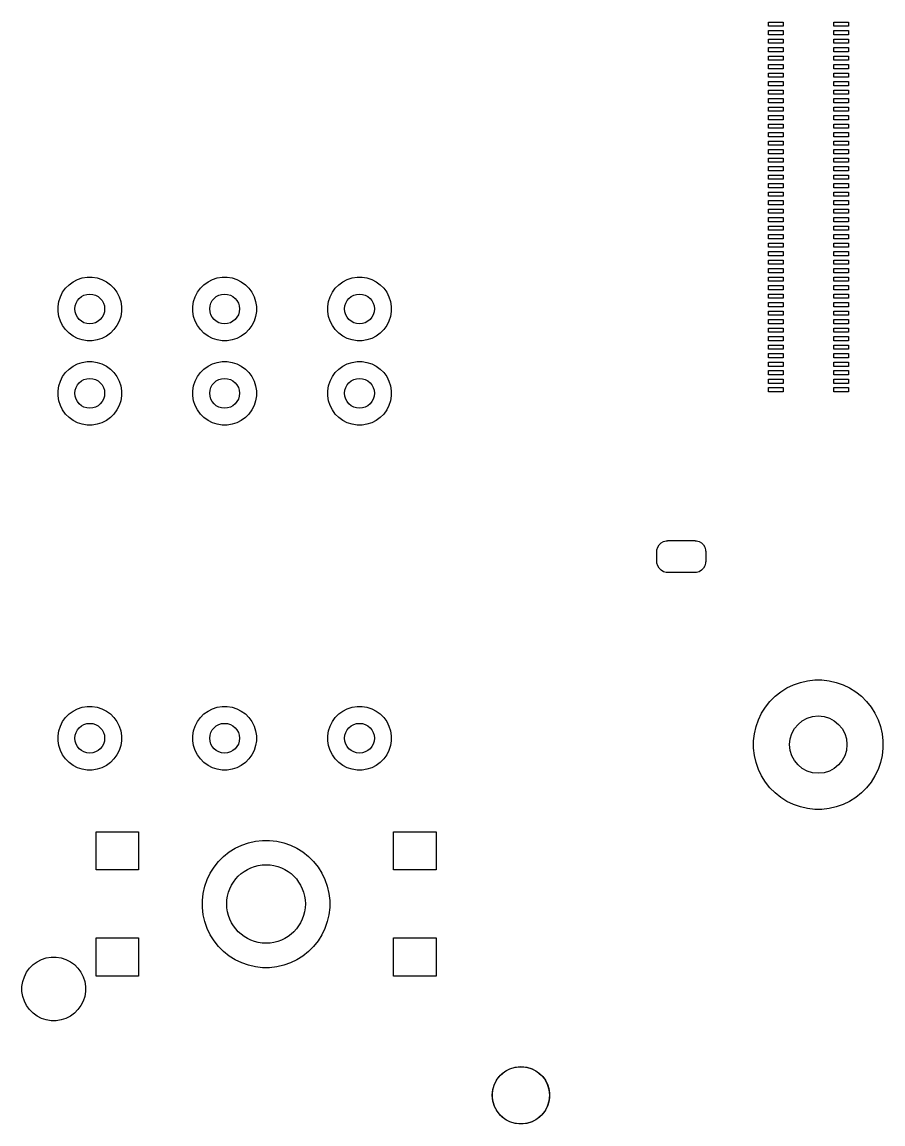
# Model space of a CAD drawing. Header units: inches. Extents: x 0.71 to 7.54, y -5.09 to -0.82.
# Drawn here: x 0.729 to 2.325, y -5.093 to -3.051 of the extents above; entities that cross this region are included whole.
import ezdxf

# ---------------------------------------------------------------- set-up
doc = ezdxf.new("R2010")
doc.units = ezdxf.units.IN
doc.header["$MEASUREMENT"] = 0
doc.layers.add('BLACK', color=250, linetype='CONTINUOUS')

msp = doc.modelspace()

# ---------------------------------------------------------------- linework, layer by layer
at = {"layer": 'BLACK', "linetype": 'CONTINUOUS'}
for p, q in [((2.1122, -3.0591), (2.1122, -3.0512)), ((2.1122, -3.0512), (2.1398, -3.0512)), ((2.1398, -3.0591), (2.1122, -3.0591)), ((2.1398, -3.0512), (2.1398, -3.0591)), ((2.2335, -3.0591), (2.2335, -3.0512)), ((2.2335, -3.0512), (2.261, -3.0512)), ((2.261, -3.0591), (2.2335, -3.0591)), ((2.261, -3.0512), (2.261, -3.0591)), ((2.1122, -3.0748), (2.1122, -3.0669)), ((2.1122, -3.0669), (2.1398, -3.0669)), ((2.1398, -3.0748), (2.1122, -3.0748)), ((2.1398, -3.0669), (2.1398, -3.0748)), ((2.2335, -3.0748), (2.2335, -3.0669)), ((2.2335, -3.0669), (2.261, -3.0669)), ((2.261, -3.0748), (2.2335, -3.0748)), ((2.261, -3.0669), (2.261, -3.0748)), ((2.1122, -3.0906), (2.1122, -3.0827)), ((2.1122, -3.0827), (2.1398, -3.0827)), ((2.1398, -3.0906), (2.1122, -3.0906)), ((2.1122, -3.1063), (2.1122, -3.0984)), ((2.1122, -3.0984), (2.1398, -3.0984)), ((2.1398, -3.0827), (2.1398, -3.0906)), ((2.1398, -3.0984), (2.1398, -3.1063)), ((2.2335, -3.0906), (2.2335, -3.0827)), ((2.2335, -3.0827), (2.261, -3.0827)), ((2.261, -3.0906), (2.2335, -3.0906)), ((2.2335, -3.1063), (2.2335, -3.0984)), ((2.2335, -3.0984), (2.261, -3.0984)), ((2.261, -3.0827), (2.261, -3.0906)), ((2.261, -3.0984), (2.261, -3.1063)), ((2.1398, -3.1063), (2.1122, -3.1063)), ((2.1122, -3.122), (2.1122, -3.1142)), ((2.1122, -3.1142), (2.1398, -3.1142)), ((2.1398, -3.122), (2.1122, -3.122)), ((2.1398, -3.1142), (2.1398, -3.122)), ((2.261, -3.1063), (2.2335, -3.1063)), ((2.2335, -3.122), (2.2335, -3.1142)), ((2.2335, -3.1142), (2.261, -3.1142)), ((2.261, -3.122), (2.2335, -3.122)), ((2.261, -3.1142), (2.261, -3.122)), ((2.1122, -3.1378), (2.1122, -3.1299)), ((2.1122, -3.1299), (2.1398, -3.1299)), ((2.1398, -3.1378), (2.1122, -3.1378)), ((2.1398, -3.1299), (2.1398, -3.1378)), ((2.2335, -3.1378), (2.2335, -3.1299)), ((2.2335, -3.1299), (2.261, -3.1299)), ((2.261, -3.1378), (2.2335, -3.1378)), ((2.261, -3.1299), (2.261, -3.1378)), ((2.1122, -3.1535), (2.1122, -3.1457)), ((2.1122, -3.1457), (2.1398, -3.1457)), ((2.1398, -3.1535), (2.1122, -3.1535)), ((2.1122, -3.1693), (2.1122, -3.1614)), ((2.1122, -3.1614), (2.1398, -3.1614)), ((2.1398, -3.1457), (2.1398, -3.1535)), ((2.1398, -3.1614), (2.1398, -3.1693)), ((2.2335, -3.1535), (2.2335, -3.1457)), ((2.2335, -3.1457), (2.261, -3.1457)), ((2.261, -3.1535), (2.2335, -3.1535)), ((2.2335, -3.1693), (2.2335, -3.1614)), ((2.2335, -3.1614), (2.261, -3.1614)), ((2.261, -3.1457), (2.261, -3.1535)), ((2.261, -3.1614), (2.261, -3.1693)), ((2.1398, -3.1693), (2.1122, -3.1693)), ((2.1122, -3.185), (2.1122, -3.1772)), ((2.1122, -3.1772), (2.1398, -3.1772)), ((2.1398, -3.1772), (2.1398, -3.185)), ((2.261, -3.1693), (2.2335, -3.1693)), ((2.2335, -3.185), (2.2335, -3.1772)), ((2.2335, -3.1772), (2.261, -3.1772)), ((2.261, -3.1772), (2.261, -3.185)), ((2.1398, -3.185), (2.1122, -3.185)), ((2.1122, -3.2008), (2.1122, -3.1929)), ((2.1122, -3.1929), (2.1398, -3.1929)), ((2.1398, -3.2008), (2.1122, -3.2008)), ((2.1398, -3.1929), (2.1398, -3.2008)), ((2.261, -3.185), (2.2335, -3.185)), ((2.2335, -3.2008), (2.2335, -3.1929)), ((2.2335, -3.1929), (2.261, -3.1929)), ((2.261, -3.2008), (2.2335, -3.2008)), ((2.261, -3.1929), (2.261, -3.2008)), ((2.1122, -3.2165), (2.1122, -3.2087)), ((2.1122, -3.2087), (2.1398, -3.2087)), ((2.1398, -3.2165), (2.1122, -3.2165)), ((2.1122, -3.2323), (2.1122, -3.2244)), ((2.1122, -3.2244), (2.1398, -3.2244)), ((2.1398, -3.2087), (2.1398, -3.2165)), ((2.1398, -3.2244), (2.1398, -3.2323)), ((2.2335, -3.2165), (2.2335, -3.2087)), ((2.2335, -3.2087), (2.261, -3.2087)), ((2.261, -3.2165), (2.2335, -3.2165)), ((2.2335, -3.2323), (2.2335, -3.2244)), ((2.2335, -3.2244), (2.261, -3.2244)), ((2.261, -3.2087), (2.261, -3.2165)), ((2.261, -3.2244), (2.261, -3.2323)), ((2.1398, -3.2323), (2.1122, -3.2323)), ((2.1122, -3.248), (2.1122, -3.2402)), ((2.1122, -3.2402), (2.1398, -3.2402)), ((2.1398, -3.2402), (2.1398, -3.248)), ((2.261, -3.2323), (2.2335, -3.2323)), ((2.2335, -3.248), (2.2335, -3.2402)), ((2.2335, -3.2402), (2.261, -3.2402)), ((2.261, -3.2402), (2.261, -3.248)), ((2.1398, -3.248), (2.1122, -3.248)), ((2.1122, -3.2638), (2.1122, -3.2559)), ((2.1122, -3.2559), (2.1398, -3.2559)), ((2.1398, -3.2638), (2.1122, -3.2638)), ((2.1398, -3.2559), (2.1398, -3.2638)), ((2.261, -3.248), (2.2335, -3.248)), ((2.2335, -3.2638), (2.2335, -3.2559)), ((2.2335, -3.2559), (2.261, -3.2559)), ((2.261, -3.2638), (2.2335, -3.2638)), ((2.261, -3.2559), (2.261, -3.2638)), ((2.1122, -3.2795), (2.1122, -3.2717)), ((2.1122, -3.2717), (2.1398, -3.2717)), ((2.1398, -3.2795), (2.1122, -3.2795)), ((2.1398, -3.2717), (2.1398, -3.2795)), ((2.2335, -3.2795), (2.2335, -3.2717)), ((2.2335, -3.2717), (2.261, -3.2717)), ((2.261, -3.2795), (2.2335, -3.2795)), ((2.261, -3.2717), (2.261, -3.2795)), ((2.1122, -3.2953), (2.1122, -3.2874)), ((2.1122, -3.2874), (2.1398, -3.2874)), ((2.1398, -3.2953), (2.1122, -3.2953)), ((2.1122, -3.311), (2.1122, -3.3031)), ((2.1122, -3.3031), (2.1398, -3.3031)), ((2.1398, -3.2874), (2.1398, -3.2953)), ((2.1398, -3.3031), (2.1398, -3.311)), ((2.2335, -3.2953), (2.2335, -3.2874)), ((2.2335, -3.2874), (2.261, -3.2874)), ((2.261, -3.2953), (2.2335, -3.2953)), ((2.2335, -3.311), (2.2335, -3.3031)), ((2.2335, -3.3031), (2.261, -3.3031)), ((2.261, -3.2874), (2.261, -3.2953)), ((2.261, -3.3031), (2.261, -3.311)), ((2.1398, -3.311), (2.1122, -3.311)), ((2.1122, -3.3268), (2.1122, -3.3189)), ((2.1122, -3.3189), (2.1398, -3.3189)), ((2.1398, -3.3268), (2.1122, -3.3268)), ((2.1398, -3.3189), (2.1398, -3.3268)), ((2.261, -3.311), (2.2335, -3.311)), ((2.2335, -3.3268), (2.2335, -3.3189)), ((2.2335, -3.3189), (2.261, -3.3189)), ((2.261, -3.3268), (2.2335, -3.3268)), ((2.261, -3.3189), (2.261, -3.3268)), ((2.1122, -3.3425), (2.1122, -3.3346)), ((2.1122, -3.3346), (2.1398, -3.3346)), ((2.1398, -3.3425), (2.1122, -3.3425)), ((2.1398, -3.3346), (2.1398, -3.3425)), ((2.2335, -3.3425), (2.2335, -3.3346)), ((2.2335, -3.3346), (2.261, -3.3346)), ((2.261, -3.3425), (2.2335, -3.3425)), ((2.261, -3.3346), (2.261, -3.3425)), ((2.1122, -3.3583), (2.1122, -3.3504)), ((2.1122, -3.3504), (2.1398, -3.3504)), ((2.1398, -3.3583), (2.1122, -3.3583)), ((2.1122, -3.374), (2.1122, -3.3661)), ((2.1122, -3.3661), (2.1398, -3.3661)), ((2.1398, -3.3504), (2.1398, -3.3583)), ((2.1398, -3.3661), (2.1398, -3.374)), ((2.2335, -3.3583), (2.2335, -3.3504)), ((2.2335, -3.3504), (2.261, -3.3504)), ((2.261, -3.3583), (2.2335, -3.3583)), ((2.2335, -3.374), (2.2335, -3.3661)), ((2.2335, -3.3661), (2.261, -3.3661)), ((2.261, -3.3504), (2.261, -3.3583)), ((2.261, -3.3661), (2.261, -3.374)), ((2.1398, -3.374), (2.1122, -3.374)), ((2.1122, -3.3898), (2.1122, -3.3819)), ((2.1122, -3.3819), (2.1398, -3.3819)), ((2.1398, -3.3819), (2.1398, -3.3898)), ((2.261, -3.374), (2.2335, -3.374)), ((2.2335, -3.3898), (2.2335, -3.3819)), ((2.2335, -3.3819), (2.261, -3.3819)), ((2.261, -3.3819), (2.261, -3.3898)), ((2.1398, -3.3898), (2.1122, -3.3898)), ((2.1122, -3.4055), (2.1122, -3.3976)), ((2.1122, -3.3976), (2.1398, -3.3976)), ((2.1398, -3.4055), (2.1122, -3.4055)), ((2.1398, -3.3976), (2.1398, -3.4055)), ((2.261, -3.3898), (2.2335, -3.3898)), ((2.2335, -3.4055), (2.2335, -3.3976)), ((2.2335, -3.3976), (2.261, -3.3976)), ((2.261, -3.4055), (2.2335, -3.4055)), ((2.261, -3.3976), (2.261, -3.4055)), ((2.1122, -3.4213), (2.1122, -3.4134)), ((2.1122, -3.4134), (2.1398, -3.4134)), ((2.1398, -3.4213), (2.1122, -3.4213)), ((2.1122, -3.437), (2.1122, -3.4291)), ((2.1122, -3.4291), (2.1398, -3.4291)), ((2.1398, -3.4134), (2.1398, -3.4213)), ((2.1398, -3.4291), (2.1398, -3.437)), ((2.2335, -3.4213), (2.2335, -3.4134)), ((2.2335, -3.4134), (2.261, -3.4134)), ((2.261, -3.4213), (2.2335, -3.4213)), ((2.2335, -3.437), (2.2335, -3.4291)), ((2.2335, -3.4291), (2.261, -3.4291)), ((2.261, -3.4134), (2.261, -3.4213)), ((2.261, -3.4291), (2.261, -3.437)), ((2.1398, -3.437), (2.1122, -3.437)), ((2.1122, -3.4528), (2.1122, -3.4449)), ((2.1122, -3.4449), (2.1398, -3.4449)), ((2.1398, -3.4449), (2.1398, -3.4528)), ((2.261, -3.437), (2.2335, -3.437)), ((2.2335, -3.4528), (2.2335, -3.4449)), ((2.2335, -3.4449), (2.261, -3.4449)), ((2.261, -3.4449), (2.261, -3.4528)), ((2.1398, -3.4528), (2.1122, -3.4528)), ((2.1122, -3.4685), (2.1122, -3.4606)), ((2.1122, -3.4606), (2.1398, -3.4606)), ((2.1398, -3.4685), (2.1122, -3.4685)), ((2.1398, -3.4606), (2.1398, -3.4685)), ((2.261, -3.4528), (2.2335, -3.4528)), ((2.2335, -3.4685), (2.2335, -3.4606)), ((2.2335, -3.4606), (2.261, -3.4606)), ((2.261, -3.4685), (2.2335, -3.4685)), ((2.261, -3.4606), (2.261, -3.4685)), ((2.1122, -3.4843), (2.1122, -3.4764)), ((2.1122, -3.4764), (2.1398, -3.4764)), ((2.1398, -3.4843), (2.1122, -3.4843)), ((2.1398, -3.4764), (2.1398, -3.4843)), ((2.2335, -3.4843), (2.2335, -3.4764)), ((2.2335, -3.4764), (2.261, -3.4764)), ((2.261, -3.4843), (2.2335, -3.4843)), ((2.261, -3.4764), (2.261, -3.4843)), ((2.1122, -3.5), (2.1122, -3.4921)), ((2.1122, -3.4921), (2.1398, -3.4921)), ((2.1398, -3.5), (2.1122, -3.5)), ((2.1122, -3.5157), (2.1122, -3.5079)), ((2.1122, -3.5079), (2.1398, -3.5079)), ((2.1398, -3.4921), (2.1398, -3.5)), ((2.1398, -3.5079), (2.1398, -3.5157)), ((2.2335, -3.5), (2.2335, -3.4921)), ((2.2335, -3.4921), (2.261, -3.4921)), ((2.261, -3.5), (2.2335, -3.5)), ((2.2335, -3.5157), (2.2335, -3.5079)), ((2.2335, -3.5079), (2.261, -3.5079)), ((2.261, -3.4921), (2.261, -3.5)), ((2.261, -3.5079), (2.261, -3.5157)), ((0.8235, -3.5323), (0.8317, -3.5281)), ((0.8317, -3.5281), (0.8405, -3.5253)), ((0.8405, -3.5253), (0.8497, -3.5238)), ((0.8497, -3.5238), (0.859, -3.5238)), ((0.859, -3.5238), (0.8681, -3.5253)), ((0.8681, -3.5253), (0.8769, -3.5281)), ((0.8769, -3.5281), (0.8852, -3.5323)), ((1.0735, -3.5323), (1.0817, -3.5281)), ((1.0817, -3.5281), (1.0905, -3.5253)), ((1.0905, -3.5253), (1.0997, -3.5238)), ((1.0997, -3.5238), (1.109, -3.5238)), ((1.109, -3.5238), (1.1181, -3.5253)), ((1.1181, -3.5253), (1.1269, -3.5281)), ((1.1269, -3.5281), (1.1352, -3.5323)), ((1.3235, -3.5323), (1.3317, -3.5281)), ((1.3317, -3.5281), (1.3405, -3.5253)), ((1.3405, -3.5253), (1.3497, -3.5238)), ((1.3497, -3.5238), (1.359, -3.5238)), ((1.359, -3.5238), (1.3681, -3.5253)), ((1.3681, -3.5253), (1.3769, -3.5281)), ((1.3769, -3.5281), (1.3852, -3.5323)), ((2.1398, -3.5157), (2.1122, -3.5157)), ((2.1122, -3.5315), (2.1122, -3.5236)), ((2.1122, -3.5236), (2.1398, -3.5236)), ((2.1398, -3.5315), (2.1122, -3.5315)), ((2.1398, -3.5236), (2.1398, -3.5315)), ((2.261, -3.5157), (2.2335, -3.5157)), ((2.2335, -3.5315), (2.2335, -3.5236)), ((2.2335, -3.5236), (2.261, -3.5236)), ((2.261, -3.5315), (2.2335, -3.5315)), ((2.261, -3.5236), (2.261, -3.5315)), ((0.7998, -3.5601), (0.804, -3.5518)), ((0.804, -3.5518), (0.8094, -3.5443)), ((0.8094, -3.5443), (0.816, -3.5378)), ((0.816, -3.5378), (0.8235, -3.5323)), ((0.8852, -3.5323), (0.8927, -3.5378)), ((0.8927, -3.5378), (0.8992, -3.5443)), ((0.8992, -3.5443), (0.9047, -3.5518)), ((0.9047, -3.5518), (0.9089, -3.5601)), ((1.0498, -3.5601), (1.054, -3.5518)), ((1.054, -3.5518), (1.0594, -3.5443)), ((1.0594, -3.5443), (1.066, -3.5378)), ((1.066, -3.5378), (1.0735, -3.5323)), ((1.1352, -3.5323), (1.1427, -3.5378)), ((1.1427, -3.5378), (1.1492, -3.5443)), ((1.1492, -3.5443), (1.1547, -3.5518)), ((1.1547, -3.5518), (1.1589, -3.5601)), ((1.2998, -3.5601), (1.304, -3.5518)), ((1.304, -3.5518), (1.3094, -3.5443)), ((1.3094, -3.5443), (1.316, -3.5378)), ((1.316, -3.5378), (1.3235, -3.5323)), ((1.3852, -3.5323), (1.3927, -3.5378)), ((1.3927, -3.5378), (1.3992, -3.5443)), ((1.3992, -3.5443), (1.4047, -3.5518)), ((1.4047, -3.5518), (1.4089, -3.5601)), ((2.1122, -3.5472), (2.1122, -3.5394)), ((2.1122, -3.5394), (2.1398, -3.5394)), ((2.1398, -3.5472), (2.1122, -3.5472)), ((2.1398, -3.5394), (2.1398, -3.5472)), ((2.2335, -3.5472), (2.2335, -3.5394)), ((2.2335, -3.5394), (2.261, -3.5394)), ((2.261, -3.5472), (2.2335, -3.5472)), ((2.261, -3.5394), (2.261, -3.5472)), ((0.7955, -3.578), (0.7969, -3.5689)), ((0.7969, -3.5689), (0.7998, -3.5601)), ((0.9089, -3.5601), (0.9118, -3.5689)), ((0.9118, -3.5689), (0.9132, -3.578)), ((1.0455, -3.578), (1.0469, -3.5689)), ((1.0469, -3.5689), (1.0498, -3.5601)), ((1.1589, -3.5601), (1.1618, -3.5689)), ((1.1618, -3.5689), (1.1632, -3.578)), ((1.2955, -3.578), (1.2969, -3.5689)), ((1.2969, -3.5689), (1.2998, -3.5601)), ((1.4089, -3.5601), (1.4118, -3.5689)), ((1.4118, -3.5689), (1.4132, -3.578)), ((2.1122, -3.563), (2.1122, -3.5551)), ((2.1122, -3.5551), (2.1398, -3.5551)), ((2.1398, -3.563), (2.1122, -3.563)), ((2.1122, -3.5787), (2.1122, -3.5709)), ((2.1122, -3.5709), (2.1398, -3.5709)), ((2.1398, -3.5551), (2.1398, -3.563)), ((2.1398, -3.5709), (2.1398, -3.5787)), ((2.2335, -3.563), (2.2335, -3.5551)), ((2.2335, -3.5551), (2.261, -3.5551)), ((2.261, -3.563), (2.2335, -3.563)), ((2.2335, -3.5787), (2.2335, -3.5709)), ((2.2335, -3.5709), (2.261, -3.5709)), ((2.261, -3.5551), (2.261, -3.563)), ((2.261, -3.5709), (2.261, -3.5787)), ((0.7955, -3.5873), (0.7955, -3.578)), ((0.7969, -3.5965), (0.7955, -3.5873)), ((0.9132, -3.5873), (0.9118, -3.5965)), ((0.9132, -3.578), (0.9132, -3.5873)), ((1.0455, -3.5873), (1.0455, -3.578)), ((1.0469, -3.5965), (1.0455, -3.5873)), ((1.1632, -3.5873), (1.1618, -3.5965)), ((1.1632, -3.578), (1.1632, -3.5873)), ((1.2955, -3.5873), (1.2955, -3.578)), ((1.2969, -3.5965), (1.2955, -3.5873)), ((1.4132, -3.5873), (1.4118, -3.5965)), ((1.4132, -3.578), (1.4132, -3.5873)), ((2.1398, -3.5787), (2.1122, -3.5787)), ((2.1122, -3.5945), (2.1122, -3.5866)), ((2.1122, -3.5866), (2.1398, -3.5866)), ((2.1398, -3.5866), (2.1398, -3.5945)), ((2.261, -3.5787), (2.2335, -3.5787)), ((2.2335, -3.5945), (2.2335, -3.5866)), ((2.2335, -3.5866), (2.261, -3.5866)), ((2.261, -3.5866), (2.261, -3.5945)), ((0.7998, -3.6053), (0.7969, -3.5965)), ((0.804, -3.6135), (0.7998, -3.6053)), ((0.9089, -3.6053), (0.9047, -3.6135)), ((0.9118, -3.5965), (0.9089, -3.6053)), ((1.0498, -3.6053), (1.0469, -3.5965)), ((1.054, -3.6135), (1.0498, -3.6053)), ((1.1589, -3.6053), (1.1547, -3.6135)), ((1.1618, -3.5965), (1.1589, -3.6053)), ((1.2998, -3.6053), (1.2969, -3.5965)), ((1.304, -3.6135), (1.2998, -3.6053)), ((1.4089, -3.6053), (1.4047, -3.6135)), ((1.4118, -3.5965), (1.4089, -3.6053)), ((2.1398, -3.5945), (2.1122, -3.5945)), ((2.1122, -3.6102), (2.1122, -3.6024)), ((2.1122, -3.6024), (2.1398, -3.6024)), ((2.1398, -3.6102), (2.1122, -3.6102)), ((2.1398, -3.6024), (2.1398, -3.6102)), ((2.261, -3.5945), (2.2335, -3.5945)), ((2.2335, -3.6102), (2.2335, -3.6024)), ((2.2335, -3.6024), (2.261, -3.6024)), ((2.261, -3.6102), (2.2335, -3.6102)), ((2.261, -3.6024), (2.261, -3.6102)), ((0.8094, -3.621), (0.804, -3.6135)), ((0.816, -3.6276), (0.8094, -3.621)), ((0.8235, -3.633), (0.816, -3.6276)), ((0.8317, -3.6372), (0.8235, -3.633)), ((0.8852, -3.633), (0.8769, -3.6372)), ((0.8927, -3.6276), (0.8852, -3.633)), ((0.8992, -3.621), (0.8927, -3.6276)), ((0.9047, -3.6135), (0.8992, -3.621)), ((1.0594, -3.621), (1.054, -3.6135)), ((1.066, -3.6276), (1.0594, -3.621)), ((1.0735, -3.633), (1.066, -3.6276)), ((1.0817, -3.6372), (1.0735, -3.633)), ((1.1352, -3.633), (1.1269, -3.6372)), ((1.1427, -3.6276), (1.1352, -3.633)), ((1.1492, -3.621), (1.1427, -3.6276)), ((1.1547, -3.6135), (1.1492, -3.621)), ((1.3094, -3.621), (1.304, -3.6135)), ((1.316, -3.6276), (1.3094, -3.621)), ((1.3235, -3.633), (1.316, -3.6276)), ((1.3317, -3.6372), (1.3235, -3.633)), ((1.3852, -3.633), (1.3769, -3.6372)), ((1.3927, -3.6276), (1.3852, -3.633)), ((1.3992, -3.621), (1.3927, -3.6276)), ((1.4047, -3.6135), (1.3992, -3.621)), ((2.1122, -3.626), (2.1122, -3.6181)), ((2.1122, -3.6181), (2.1398, -3.6181)), ((2.1398, -3.626), (2.1122, -3.626)), ((2.1398, -3.6181), (2.1398, -3.626)), ((2.2335, -3.626), (2.2335, -3.6181)), ((2.2335, -3.6181), (2.261, -3.6181)), ((2.261, -3.626), (2.2335, -3.626)), ((2.261, -3.6181), (2.261, -3.626)), ((0.8405, -3.6401), (0.8317, -3.6372)), ((0.8497, -3.6416), (0.8405, -3.6401)), ((0.859, -3.6416), (0.8497, -3.6416)), ((0.8681, -3.6401), (0.859, -3.6416)), ((0.8769, -3.6372), (0.8681, -3.6401)), ((1.0905, -3.6401), (1.0817, -3.6372)), ((1.0997, -3.6416), (1.0905, -3.6401)), ((1.109, -3.6416), (1.0997, -3.6416)), ((1.1181, -3.6401), (1.109, -3.6416)), ((1.1269, -3.6372), (1.1181, -3.6401)), ((1.3405, -3.6401), (1.3317, -3.6372)), ((1.3497, -3.6416), (1.3405, -3.6401)), ((1.359, -3.6416), (1.3497, -3.6416)), ((1.3681, -3.6401), (1.359, -3.6416)), ((1.3769, -3.6372), (1.3681, -3.6401)), ((2.1122, -3.6417), (2.1122, -3.6339)), ((2.1122, -3.6339), (2.1398, -3.6339)), ((2.1398, -3.6417), (2.1122, -3.6417)), ((2.1122, -3.6575), (2.1122, -3.6496)), ((2.1122, -3.6496), (2.1398, -3.6496)), ((2.1398, -3.6339), (2.1398, -3.6417)), ((2.1398, -3.6496), (2.1398, -3.6575)), ((2.2335, -3.6417), (2.2335, -3.6339)), ((2.2335, -3.6339), (2.261, -3.6339)), ((2.261, -3.6417), (2.2335, -3.6417)), ((2.2335, -3.6575), (2.2335, -3.6496)), ((2.2335, -3.6496), (2.261, -3.6496)), ((2.261, -3.6339), (2.261, -3.6417)), ((2.261, -3.6496), (2.261, -3.6575)), ((2.1398, -3.6575), (2.1122, -3.6575)), ((2.1122, -3.6732), (2.1122, -3.6654)), ((2.1122, -3.6654), (2.1398, -3.6654)), ((2.1398, -3.6732), (2.1122, -3.6732)), ((2.1398, -3.6654), (2.1398, -3.6732)), ((2.261, -3.6575), (2.2335, -3.6575)), ((2.2335, -3.6732), (2.2335, -3.6654)), ((2.2335, -3.6654), (2.261, -3.6654)), ((2.261, -3.6732), (2.2335, -3.6732)), ((2.261, -3.6654), (2.261, -3.6732)), ((0.8094, -3.7006), (0.816, -3.6941)), ((0.816, -3.6941), (0.8235, -3.6886)), ((0.8235, -3.6886), (0.8317, -3.6844)), ((0.8317, -3.6844), (0.8405, -3.6816)), ((0.8405, -3.6816), (0.8497, -3.6801)), ((0.8497, -3.6801), (0.859, -3.6801)), ((0.859, -3.6801), (0.8681, -3.6816)), ((0.8681, -3.6816), (0.8769, -3.6844)), ((0.8769, -3.6844), (0.8852, -3.6886)), ((0.8852, -3.6886), (0.8927, -3.6941)), ((0.8927, -3.6941), (0.8992, -3.7006)), ((1.0594, -3.7006), (1.066, -3.6941)), ((1.066, -3.6941), (1.0735, -3.6886)), ((1.0735, -3.6886), (1.0817, -3.6844)), ((1.0817, -3.6844), (1.0905, -3.6816)), ((1.0905, -3.6816), (1.0997, -3.6801)), ((1.0997, -3.6801), (1.109, -3.6801)), ((1.109, -3.6801), (1.1181, -3.6816)), ((1.1181, -3.6816), (1.1269, -3.6844)), ((1.1269, -3.6844), (1.1352, -3.6886)), ((1.1352, -3.6886), (1.1427, -3.6941)), ((1.1427, -3.6941), (1.1492, -3.7006)), ((1.3094, -3.7006), (1.316, -3.6941)), ((1.316, -3.6941), (1.3235, -3.6886)), ((1.3235, -3.6886), (1.3317, -3.6844)), ((1.3317, -3.6844), (1.3405, -3.6816)), ((1.3405, -3.6816), (1.3497, -3.6801)), ((1.3497, -3.6801), (1.359, -3.6801)), ((1.359, -3.6801), (1.3681, -3.6816)), ((1.3681, -3.6816), (1.3769, -3.6844)), ((1.3769, -3.6844), (1.3852, -3.6886)), ((1.3852, -3.6886), (1.3927, -3.6941)), ((1.3927, -3.6941), (1.3992, -3.7006)), ((2.1122, -3.689), (2.1122, -3.6811)), ((2.1122, -3.6811), (2.1398, -3.6811)), ((2.1398, -3.689), (2.1122, -3.689)), ((2.1398, -3.6811), (2.1398, -3.689)), ((2.2335, -3.689), (2.2335, -3.6811)), ((2.2335, -3.6811), (2.261, -3.6811)), ((2.261, -3.689), (2.2335, -3.689)), ((2.261, -3.6811), (2.261, -3.689)), ((0.7998, -3.7164), (0.804, -3.7081)), ((0.804, -3.7081), (0.8094, -3.7006)), ((0.8992, -3.7006), (0.9047, -3.7081)), ((0.9047, -3.7081), (0.9089, -3.7164)), ((1.0498, -3.7164), (1.054, -3.7081)), ((1.054, -3.7081), (1.0594, -3.7006)), ((1.1492, -3.7006), (1.1547, -3.7081)), ((1.1547, -3.7081), (1.1589, -3.7164)), ((1.2998, -3.7164), (1.304, -3.7081)), ((1.304, -3.7081), (1.3094, -3.7006)), ((1.3992, -3.7006), (1.4047, -3.7081)), ((1.4047, -3.7081), (1.4089, -3.7164)), ((2.1122, -3.7047), (2.1122, -3.6969)), ((2.1122, -3.6969), (2.1398, -3.6969)), ((2.1398, -3.7047), (2.1122, -3.7047)), ((2.1122, -3.7205), (2.1122, -3.7126)), ((2.1122, -3.7126), (2.1398, -3.7126)), ((2.1398, -3.6969), (2.1398, -3.7047)), ((2.1398, -3.7126), (2.1398, -3.7205)), ((2.2335, -3.7047), (2.2335, -3.6969)), ((2.2335, -3.6969), (2.261, -3.6969)), ((2.261, -3.7047), (2.2335, -3.7047)), ((2.2335, -3.7205), (2.2335, -3.7126)), ((2.2335, -3.7126), (2.261, -3.7126)), ((2.261, -3.6969), (2.261, -3.7047)), ((2.261, -3.7126), (2.261, -3.7205)), ((0.7955, -3.7343), (0.7969, -3.7252)), ((0.7955, -3.7436), (0.7955, -3.7343)), ((0.7969, -3.7252), (0.7998, -3.7164)), ((0.9089, -3.7164), (0.9118, -3.7252)), ((0.9118, -3.7252), (0.9132, -3.7343)), ((0.9132, -3.7343), (0.9132, -3.7436)), ((1.0455, -3.7343), (1.0469, -3.7252)), ((1.0455, -3.7436), (1.0455, -3.7343)), ((1.0469, -3.7252), (1.0498, -3.7164)), ((1.1589, -3.7164), (1.1618, -3.7252)), ((1.1618, -3.7252), (1.1632, -3.7343)), ((1.1632, -3.7343), (1.1632, -3.7436)), ((1.2955, -3.7343), (1.2969, -3.7252)), ((1.2955, -3.7436), (1.2955, -3.7343)), ((1.2969, -3.7252), (1.2998, -3.7164)), ((1.4089, -3.7164), (1.4118, -3.7252)), ((1.4118, -3.7252), (1.4132, -3.7343)), ((1.4132, -3.7343), (1.4132, -3.7436)), ((2.1398, -3.7205), (2.1122, -3.7205)), ((2.1122, -3.7362), (2.1122, -3.7283)), ((2.1122, -3.7283), (2.1398, -3.7283)), ((2.1398, -3.7283), (2.1398, -3.7362)), ((2.261, -3.7205), (2.2335, -3.7205)), ((2.2335, -3.7362), (2.2335, -3.7283)), ((2.2335, -3.7283), (2.261, -3.7283)), ((2.261, -3.7283), (2.261, -3.7362)), ((0.7969, -3.7528), (0.7955, -3.7436)), ((0.7998, -3.7616), (0.7969, -3.7528)), ((0.9118, -3.7528), (0.9089, -3.7616)), ((0.9132, -3.7436), (0.9118, -3.7528)), ((1.0469, -3.7528), (1.0455, -3.7436)), ((1.0498, -3.7616), (1.0469, -3.7528)), ((1.1618, -3.7528), (1.1589, -3.7616)), ((1.1632, -3.7436), (1.1618, -3.7528)), ((1.2969, -3.7528), (1.2955, -3.7436)), ((1.2998, -3.7616), (1.2969, -3.7528)), ((1.4118, -3.7528), (1.4089, -3.7616)), ((1.4132, -3.7436), (1.4118, -3.7528)), ((2.1398, -3.7362), (2.1122, -3.7362)), ((2.261, -3.7362), (2.2335, -3.7362)), ((0.804, -3.7698), (0.7998, -3.7616)), ((0.8094, -3.7773), (0.804, -3.7698)), ((0.9047, -3.7698), (0.8992, -3.7773)), ((0.9089, -3.7616), (0.9047, -3.7698)), ((1.054, -3.7698), (1.0498, -3.7616)), ((1.0594, -3.7773), (1.054, -3.7698)), ((1.1547, -3.7698), (1.1492, -3.7773)), ((1.1589, -3.7616), (1.1547, -3.7698)), ((1.304, -3.7698), (1.2998, -3.7616)), ((1.3094, -3.7773), (1.304, -3.7698)), ((1.4047, -3.7698), (1.3992, -3.7773)), ((1.4089, -3.7616), (1.4047, -3.7698)), ((0.816, -3.7839), (0.8094, -3.7773)), ((0.8235, -3.7893), (0.816, -3.7839)), ((0.8317, -3.7935), (0.8235, -3.7893)), ((0.8405, -3.7964), (0.8317, -3.7935)), ((0.8497, -3.7978), (0.8405, -3.7964)), ((0.8681, -3.7964), (0.859, -3.7978)), ((0.8769, -3.7935), (0.8681, -3.7964)), ((0.8852, -3.7893), (0.8769, -3.7935)), ((0.8927, -3.7839), (0.8852, -3.7893)), ((0.8992, -3.7773), (0.8927, -3.7839)), ((1.066, -3.7839), (1.0594, -3.7773)), ((1.0735, -3.7893), (1.066, -3.7839)), ((1.0817, -3.7935), (1.0735, -3.7893)), ((1.0905, -3.7964), (1.0817, -3.7935)), ((1.0997, -3.7978), (1.0905, -3.7964)), ((1.1181, -3.7964), (1.109, -3.7978)), ((1.1269, -3.7935), (1.1181, -3.7964)), ((1.1352, -3.7893), (1.1269, -3.7935)), ((1.1427, -3.7839), (1.1352, -3.7893)), ((1.1492, -3.7773), (1.1427, -3.7839)), ((1.316, -3.7839), (1.3094, -3.7773)), ((1.3235, -3.7893), (1.316, -3.7839)), ((1.3317, -3.7935), (1.3235, -3.7893)), ((1.3405, -3.7964), (1.3317, -3.7935)), ((1.3497, -3.7978), (1.3405, -3.7964)), ((1.3681, -3.7964), (1.359, -3.7978)), ((1.3769, -3.7935), (1.3681, -3.7964)), ((1.3852, -3.7893), (1.3769, -3.7935)), ((1.3927, -3.7839), (1.3852, -3.7893)), ((1.3992, -3.7773), (1.3927, -3.7839)), ((0.859, -3.7978), (0.8497, -3.7978)), ((1.109, -3.7978), (1.0997, -3.7978)), ((1.359, -3.7978), (1.3497, -3.7978)), ((1.907, -4.024), (1.9096, -4.0195)), ((1.9096, -4.0195), (1.9132, -4.0159)), ((1.9132, -4.0159), (1.9177, -4.0133)), ((1.9177, -4.0133), (1.9226, -4.012)), ((1.9226, -4.012), (1.9252, -4.012)), ((1.9252, -4.012), (1.9252, -4.0118)), ((1.9252, -4.0118), (1.9449, -4.0118)), ((1.9449, -4.0118), (1.9567, -4.0118)), ((1.9567, -4.0118), (1.9764, -4.0118)), ((1.9764, -4.0118), (1.9764, -4.012)), ((1.9764, -4.012), (1.9789, -4.012)), ((1.9789, -4.012), (1.9839, -4.0133)), ((1.9839, -4.0133), (1.9884, -4.0159)), ((1.9884, -4.0159), (1.992, -4.0195)), ((1.992, -4.0195), (1.9946, -4.024)), ((1.9055, -4.0512), (1.9055, -4.0315)), ((1.9055, -4.0315), (1.9057, -4.0315)), ((1.9057, -4.0289), (1.907, -4.024)), ((1.9057, -4.0315), (1.9057, -4.0289)), ((1.9946, -4.024), (1.9959, -4.0289)), ((1.9959, -4.0289), (1.9959, -4.0315)), ((1.9959, -4.0315), (1.9961, -4.0315)), ((1.9961, -4.0315), (1.9961, -4.0512)), ((1.9057, -4.0512), (1.9055, -4.0512)), ((1.9057, -4.0538), (1.9057, -4.0512)), ((1.907, -4.0587), (1.9057, -4.0538)), ((1.9096, -4.0632), (1.907, -4.0587)), ((1.9946, -4.0587), (1.992, -4.0632)), ((1.9959, -4.0538), (1.9946, -4.0587)), ((1.9961, -4.0512), (1.9959, -4.0512)), ((1.9959, -4.0512), (1.9959, -4.0538)), ((1.9132, -4.0668), (1.9096, -4.0632)), ((1.9177, -4.0694), (1.9132, -4.0668)), ((1.9226, -4.0707), (1.9177, -4.0694)), ((1.9252, -4.0707), (1.9226, -4.0707)), ((1.9252, -4.0709), (1.9252, -4.0707)), ((1.9449, -4.0709), (1.9252, -4.0709)), ((1.9567, -4.0709), (1.9449, -4.0709)), ((1.9764, -4.0709), (1.9567, -4.0709)), ((1.9789, -4.0707), (1.9764, -4.0707)), ((1.9764, -4.0707), (1.9764, -4.0709)), ((1.9839, -4.0694), (1.9789, -4.0707)), ((1.9884, -4.0668), (1.9839, -4.0694)), ((1.992, -4.0632), (1.9884, -4.0668)), ((2.1352, -4.2918), (2.1466, -4.2847)), ((2.1466, -4.2847), (2.1588, -4.2788)), ((2.1588, -4.2788), (2.1715, -4.2744)), ((2.1715, -4.2744), (2.1846, -4.2714)), ((2.1846, -4.2714), (2.198, -4.2699)), ((2.198, -4.2699), (2.2115, -4.2699)), ((2.2115, -4.2699), (2.2248, -4.2714)), ((2.2248, -4.2714), (2.238, -4.2744)), ((2.238, -4.2744), (2.2507, -4.2788)), ((2.2507, -4.2788), (2.2628, -4.2847)), ((2.2628, -4.2847), (2.2742, -4.2918)), ((2.1152, -4.3097), (2.1247, -4.3002)), ((2.1247, -4.3002), (2.1352, -4.2918)), ((2.2742, -4.2918), (2.2847, -4.3002)), ((2.2847, -4.3002), (2.2943, -4.3097)), ((0.816, -4.333), (0.8235, -4.3276)), ((0.8235, -4.3276), (0.8317, -4.3234)), ((0.8317, -4.3234), (0.8405, -4.3205)), ((0.8405, -4.3205), (0.8497, -4.3191)), ((0.8497, -4.3191), (0.859, -4.3191)), ((0.859, -4.3191), (0.8681, -4.3205)), ((0.8681, -4.3205), (0.8769, -4.3234)), ((0.8769, -4.3234), (0.8852, -4.3276)), ((0.8852, -4.3276), (0.8927, -4.333)), ((1.066, -4.333), (1.0735, -4.3276)), ((1.0735, -4.3276), (1.0817, -4.3234)), ((1.0817, -4.3234), (1.0905, -4.3205)), ((1.0905, -4.3205), (1.0997, -4.3191)), ((1.0997, -4.3191), (1.109, -4.3191)), ((1.109, -4.3191), (1.1181, -4.3205)), ((1.1181, -4.3205), (1.1269, -4.3234)), ((1.1269, -4.3234), (1.1352, -4.3276)), ((1.1352, -4.3276), (1.1427, -4.333)), ((1.316, -4.333), (1.3235, -4.3276)), ((1.3235, -4.3276), (1.3317, -4.3234)), ((1.3317, -4.3234), (1.3405, -4.3205)), ((1.3405, -4.3205), (1.3497, -4.3191)), ((1.3497, -4.3191), (1.359, -4.3191)), ((1.359, -4.3191), (1.3681, -4.3205)), ((1.3681, -4.3205), (1.3769, -4.3234)), ((1.3769, -4.3234), (1.3852, -4.3276)), ((1.3852, -4.3276), (1.3927, -4.333)), ((2.0996, -4.3317), (2.1068, -4.3203)), ((2.1068, -4.3203), (2.1152, -4.3097)), ((2.2943, -4.3097), (2.3027, -4.3203)), ((2.3027, -4.3203), (2.3098, -4.3317)), ((0.7998, -4.3554), (0.804, -4.3471)), ((0.804, -4.3471), (0.8094, -4.3396)), ((0.8094, -4.3396), (0.816, -4.333)), ((0.8927, -4.333), (0.8992, -4.3396)), ((0.8992, -4.3396), (0.9047, -4.3471)), ((0.9047, -4.3471), (0.9089, -4.3554)), ((1.0498, -4.3554), (1.054, -4.3471)), ((1.054, -4.3471), (1.0594, -4.3396)), ((1.0594, -4.3396), (1.066, -4.333)), ((1.1427, -4.333), (1.1492, -4.3396)), ((1.1492, -4.3396), (1.1547, -4.3471)), ((1.1547, -4.3471), (1.1589, -4.3554)), ((1.2998, -4.3554), (1.304, -4.3471)), ((1.304, -4.3471), (1.3094, -4.3396)), ((1.3094, -4.3396), (1.316, -4.333)), ((1.3927, -4.333), (1.3992, -4.3396)), ((1.3992, -4.3396), (1.4047, -4.3471)), ((1.4047, -4.3471), (1.4089, -4.3554)), ((2.0893, -4.3565), (2.0938, -4.3438)), ((2.0938, -4.3438), (2.0996, -4.3317)), ((2.3098, -4.3317), (2.3157, -4.3438)), ((2.3157, -4.3438), (2.3201, -4.3565)), ((0.7955, -4.3733), (0.7969, -4.3642)), ((0.7969, -4.3642), (0.7998, -4.3554)), ((0.9089, -4.3554), (0.9118, -4.3642)), ((0.9118, -4.3642), (0.9132, -4.3733)), ((1.0455, -4.3733), (1.0469, -4.3642)), ((1.0469, -4.3642), (1.0498, -4.3554)), ((1.1589, -4.3554), (1.1618, -4.3642)), ((1.1618, -4.3642), (1.1632, -4.3733)), ((1.2955, -4.3733), (1.2969, -4.3642)), ((1.2969, -4.3642), (1.2998, -4.3554)), ((1.4089, -4.3554), (1.4118, -4.3642)), ((1.4118, -4.3642), (1.4132, -4.3733)), ((2.0863, -4.3696), (2.0893, -4.3565)), ((2.3201, -4.3565), (2.3231, -4.3696)), ((0.7955, -4.3826), (0.7955, -4.3733)), ((0.7969, -4.3917), (0.7955, -4.3826)), ((0.9132, -4.3826), (0.9118, -4.3917)), ((0.9132, -4.3733), (0.9132, -4.3826)), ((1.0455, -4.3826), (1.0455, -4.3733)), ((1.0469, -4.3917), (1.0455, -4.3826)), ((1.1632, -4.3826), (1.1618, -4.3917)), ((1.1632, -4.3733), (1.1632, -4.3826)), ((1.2955, -4.3826), (1.2955, -4.3733)), ((1.2969, -4.3917), (1.2955, -4.3826)), ((1.4132, -4.3826), (1.4118, -4.3917)), ((1.4132, -4.3733), (1.4132, -4.3826)), ((2.0848, -4.383), (2.0863, -4.3696)), ((2.0848, -4.3965), (2.0848, -4.383)), ((2.3231, -4.3696), (2.3246, -4.383)), ((2.3246, -4.383), (2.3246, -4.3965)), ((0.7998, -4.4006), (0.7969, -4.3917)), ((0.804, -4.4088), (0.7998, -4.4006)), ((0.8094, -4.4163), (0.804, -4.4088)), ((0.9047, -4.4088), (0.8992, -4.4163)), ((0.9089, -4.4006), (0.9047, -4.4088)), ((0.9118, -4.3917), (0.9089, -4.4006)), ((1.0498, -4.4006), (1.0469, -4.3917)), ((1.054, -4.4088), (1.0498, -4.4006)), ((1.0594, -4.4163), (1.054, -4.4088)), ((1.1547, -4.4088), (1.1492, -4.4163)), ((1.1589, -4.4006), (1.1547, -4.4088)), ((1.1618, -4.3917), (1.1589, -4.4006)), ((1.2998, -4.4006), (1.2969, -4.3917)), ((1.304, -4.4088), (1.2998, -4.4006)), ((1.3094, -4.4163), (1.304, -4.4088)), ((1.4047, -4.4088), (1.3992, -4.4163)), ((1.4089, -4.4006), (1.4047, -4.4088)), ((1.4118, -4.3917), (1.4089, -4.4006)), ((2.0863, -4.4099), (2.0848, -4.3965)), ((2.3246, -4.3965), (2.3231, -4.4099)), ((0.816, -4.4229), (0.8094, -4.4163)), ((0.8235, -4.4283), (0.816, -4.4229)), ((0.8317, -4.4325), (0.8235, -4.4283)), ((0.8852, -4.4283), (0.8769, -4.4325)), ((0.8927, -4.4229), (0.8852, -4.4283)), ((0.8992, -4.4163), (0.8927, -4.4229)), ((1.066, -4.4229), (1.0594, -4.4163)), ((1.0735, -4.4283), (1.066, -4.4229)), ((1.0817, -4.4325), (1.0735, -4.4283)), ((1.1352, -4.4283), (1.1269, -4.4325)), ((1.1427, -4.4229), (1.1352, -4.4283)), ((1.1492, -4.4163), (1.1427, -4.4229)), ((1.316, -4.4229), (1.3094, -4.4163)), ((1.3235, -4.4283), (1.316, -4.4229)), ((1.3317, -4.4325), (1.3235, -4.4283)), ((1.3852, -4.4283), (1.3769, -4.4325)), ((1.3927, -4.4229), (1.3852, -4.4283)), ((1.3992, -4.4163), (1.3927, -4.4229)), ((2.0893, -4.423), (2.0863, -4.4099)), ((2.0938, -4.4357), (2.0893, -4.423)), ((2.3201, -4.423), (2.3157, -4.4357)), ((2.3231, -4.4099), (2.3201, -4.423)), ((0.8405, -4.4354), (0.8317, -4.4325)), ((0.8497, -4.4368), (0.8405, -4.4354)), ((0.859, -4.4368), (0.8497, -4.4368)), ((0.8681, -4.4354), (0.859, -4.4368)), ((0.8769, -4.4325), (0.8681, -4.4354)), ((1.0905, -4.4354), (1.0817, -4.4325)), ((1.0997, -4.4368), (1.0905, -4.4354)), ((1.109, -4.4368), (1.0997, -4.4368)), ((1.1181, -4.4354), (1.109, -4.4368)), ((1.1269, -4.4325), (1.1181, -4.4354)), ((1.3405, -4.4354), (1.3317, -4.4325)), ((1.3497, -4.4368), (1.3405, -4.4354)), ((1.359, -4.4368), (1.3497, -4.4368)), ((1.3681, -4.4354), (1.359, -4.4368)), ((1.3769, -4.4325), (1.3681, -4.4354)), ((2.0996, -4.4478), (2.0938, -4.4357)), ((2.1068, -4.4592), (2.0996, -4.4478)), ((2.3098, -4.4478), (2.3027, -4.4592)), ((2.3157, -4.4357), (2.3098, -4.4478)), ((2.1152, -4.4698), (2.1068, -4.4592)), ((2.1247, -4.4793), (2.1152, -4.4698)), ((2.2943, -4.4698), (2.2847, -4.4793)), ((2.3027, -4.4592), (2.2943, -4.4698)), ((2.1352, -4.4877), (2.1247, -4.4793)), ((2.1466, -4.4949), (2.1352, -4.4877)), ((2.2742, -4.4877), (2.2628, -4.4949)), ((2.2847, -4.4793), (2.2742, -4.4877)), ((2.1588, -4.5007), (2.1466, -4.4949)), ((2.1715, -4.5051), (2.1588, -4.5007)), ((2.1846, -4.5081), (2.1715, -4.5051)), ((2.198, -4.5097), (2.1846, -4.5081)), ((2.2115, -4.5097), (2.198, -4.5097)), ((2.2248, -4.5081), (2.2115, -4.5097)), ((2.238, -4.5051), (2.2248, -4.5081)), ((2.2507, -4.5007), (2.238, -4.5051)), ((2.2628, -4.4949), (2.2507, -4.5007)), ((0.8661, -4.622), (0.8661, -4.5512)), ((0.8661, -4.5512), (0.9449, -4.5512)), ((0.9449, -4.5512), (0.9449, -4.622)), ((1.4173, -4.622), (1.4173, -4.5512)), ((1.4173, -4.5512), (1.4961, -4.5512)), ((1.4961, -4.5512), (1.4961, -4.622)), ((1.1359, -4.5759), (1.1484, -4.5715)), ((1.1484, -4.5715), (1.1613, -4.5686)), ((1.1613, -4.5686), (1.1745, -4.5671)), ((1.1745, -4.5671), (1.1877, -4.5671)), ((1.1877, -4.5671), (1.2009, -4.5686)), ((1.2009, -4.5686), (1.2138, -4.5715)), ((1.2138, -4.5715), (1.2263, -4.5759)), ((1.1024, -4.597), (1.1128, -4.5887)), ((1.1128, -4.5887), (1.124, -4.5817)), ((1.124, -4.5817), (1.1359, -4.5759)), ((1.2263, -4.5759), (1.2382, -4.5817)), ((1.2382, -4.5817), (1.2494, -4.5887)), ((1.2494, -4.5887), (1.2598, -4.597)), ((1.0848, -4.6167), (1.093, -4.6063)), ((1.093, -4.6063), (1.1024, -4.597)), ((1.2598, -4.597), (1.2692, -4.6063)), ((1.2692, -4.6063), (1.2774, -4.6167)), ((0.9449, -4.622), (0.8661, -4.622)), ((1.072, -4.6398), (1.0777, -4.6279)), ((1.0777, -4.6279), (1.0848, -4.6167)), ((1.2774, -4.6167), (1.2845, -4.6279)), ((1.2845, -4.6279), (1.2902, -4.6398)), ((1.4961, -4.622), (1.4173, -4.622)), ((1.0647, -4.6653), (1.0676, -4.6523)), ((1.0676, -4.6523), (1.072, -4.6398)), ((1.2902, -4.6398), (1.2946, -4.6523)), ((1.2946, -4.6523), (1.2975, -4.6653)), ((1.0632, -4.6784), (1.0647, -4.6653)), ((1.2975, -4.6653), (1.299, -4.6784)), ((1.0632, -4.6917), (1.0632, -4.6784)), ((1.0647, -4.7048), (1.0632, -4.6917)), ((1.299, -4.6917), (1.2975, -4.7048)), ((1.299, -4.6784), (1.299, -4.6917)), ((1.0676, -4.7177), (1.0647, -4.7048)), ((1.2975, -4.7048), (1.2946, -4.7177)), ((1.072, -4.7302), (1.0676, -4.7177)), ((1.0777, -4.7422), (1.072, -4.7302)), ((1.2902, -4.7302), (1.2845, -4.7422)), ((1.2946, -4.7177), (1.2902, -4.7302)), ((0.8661, -4.8189), (0.8661, -4.748)), ((0.8661, -4.748), (0.9449, -4.748)), ((0.9449, -4.748), (0.9449, -4.8189)), ((1.0848, -4.7534), (1.0777, -4.7422)), ((1.093, -4.7637), (1.0848, -4.7534)), ((1.2774, -4.7534), (1.2692, -4.7637)), ((1.2845, -4.7422), (1.2774, -4.7534)), ((1.4173, -4.8189), (1.4173, -4.748)), ((1.4173, -4.748), (1.4961, -4.748)), ((1.4961, -4.748), (1.4961, -4.8189)), ((1.1024, -4.7731), (1.093, -4.7637)), ((1.1128, -4.7814), (1.1024, -4.7731)), ((1.2598, -4.7731), (1.2494, -4.7814)), ((1.2692, -4.7637), (1.2598, -4.7731)), ((0.7493, -4.7974), (0.7568, -4.7919)), ((0.7568, -4.7919), (0.765, -4.7877)), ((0.765, -4.7877), (0.7738, -4.7849)), ((0.7738, -4.7849), (0.783, -4.7834)), ((0.783, -4.7834), (0.7923, -4.7834)), ((0.7923, -4.7834), (0.8014, -4.7849)), ((0.8014, -4.7849), (0.8102, -4.7877)), ((0.8102, -4.7877), (0.8185, -4.7919)), ((0.8185, -4.7919), (0.826, -4.7974)), ((1.124, -4.7884), (1.1128, -4.7814)), ((1.1359, -4.7942), (1.124, -4.7884)), ((1.1484, -4.7985), (1.1359, -4.7942)), ((1.2263, -4.7942), (1.2138, -4.7985)), ((1.2382, -4.7884), (1.2263, -4.7942)), ((1.2494, -4.7814), (1.2382, -4.7884)), ((0.7331, -4.8197), (0.7373, -4.8114)), ((0.7373, -4.8114), (0.7427, -4.8039)), ((0.7427, -4.8039), (0.7493, -4.7974)), ((0.826, -4.7974), (0.8325, -4.8039)), ((0.8325, -4.8039), (0.838, -4.8114)), ((0.838, -4.8114), (0.8422, -4.8197)), ((1.1613, -4.8015), (1.1484, -4.7985)), ((1.1745, -4.803), (1.1613, -4.8015)), ((1.1877, -4.803), (1.1745, -4.803)), ((1.2009, -4.8015), (1.1877, -4.803)), ((1.2138, -4.7985), (1.2009, -4.8015)), ((0.7287, -4.8377), (0.7302, -4.8285)), ((0.7287, -4.8469), (0.7287, -4.8377)), ((0.7302, -4.8285), (0.7331, -4.8197)), ((0.8422, -4.8197), (0.845, -4.8285)), ((0.845, -4.8285), (0.8465, -4.8377)), ((0.8465, -4.8377), (0.8465, -4.8469)), ((0.9449, -4.8189), (0.8661, -4.8189)), ((1.4961, -4.8189), (1.4173, -4.8189)), ((0.7302, -4.8561), (0.7287, -4.8469)), ((0.7331, -4.8649), (0.7302, -4.8561)), ((0.845, -4.8561), (0.8422, -4.8649)), ((0.8465, -4.8469), (0.845, -4.8561)), ((0.7373, -4.8732), (0.7331, -4.8649)), ((0.7427, -4.8807), (0.7373, -4.8732)), ((0.838, -4.8732), (0.8325, -4.8807)), ((0.8422, -4.8649), (0.838, -4.8732)), ((0.7493, -4.8872), (0.7427, -4.8807)), ((0.7568, -4.8927), (0.7493, -4.8872)), ((0.765, -4.8969), (0.7568, -4.8927)), ((0.7738, -4.8997), (0.765, -4.8969)), ((0.8102, -4.8969), (0.8014, -4.8997)), ((0.8185, -4.8927), (0.8102, -4.8969)), ((0.826, -4.8872), (0.8185, -4.8927)), ((0.8325, -4.8807), (0.826, -4.8872)), ((0.783, -4.9012), (0.7738, -4.8997)), ((0.7923, -4.9012), (0.783, -4.9012)), ((0.8014, -4.8997), (0.7923, -4.9012)), ((1.6131, -5.0049), (1.619, -4.999)), ((1.619, -4.999), (1.6258, -4.9941)), ((1.6258, -4.9941), (1.6332, -4.9903)), ((1.6332, -4.9903), (1.6411, -4.9877)), ((1.6411, -4.9877), (1.6494, -4.9864)), ((1.6494, -4.9864), (1.6577, -4.9864)), ((1.6577, -4.9864), (1.666, -4.9877)), ((1.666, -4.9877), (1.6739, -4.9903)), ((1.6739, -4.9903), (1.6813, -4.9941)), ((1.6813, -4.9941), (1.6881, -4.999)), ((1.6881, -4.999), (1.694, -5.0049)), ((1.6019, -5.027), (1.6044, -5.019)), ((1.6044, -5.019), (1.6082, -5.0116)), ((1.6082, -5.0116), (1.6131, -5.0049)), ((1.694, -5.0049), (1.6989, -5.0116)), ((1.6989, -5.0116), (1.7026, -5.019)), ((1.7026, -5.019), (1.7052, -5.027)), ((1.6006, -5.0352), (1.6019, -5.027)), ((1.6006, -5.0435), (1.6006, -5.0352)), ((1.7052, -5.027), (1.7065, -5.0352)), ((1.7065, -5.0352), (1.7065, -5.0435)), ((1.6019, -5.0518), (1.6006, -5.0435)), ((1.6044, -5.0597), (1.6019, -5.0518)), ((1.6082, -5.0671), (1.6044, -5.0597)), ((1.7026, -5.0597), (1.6989, -5.0671)), ((1.7052, -5.0518), (1.7026, -5.0597)), ((1.7065, -5.0435), (1.7052, -5.0518)), ((1.6131, -5.0739), (1.6082, -5.0671)), ((1.619, -5.0798), (1.6131, -5.0739)), ((1.6258, -5.0847), (1.619, -5.0798)), ((1.6881, -5.0798), (1.6813, -5.0847)), ((1.694, -5.0739), (1.6881, -5.0798)), ((1.6989, -5.0671), (1.694, -5.0739)), ((1.6332, -5.0885), (1.6258, -5.0847)), ((1.6411, -5.0911), (1.6332, -5.0885)), ((1.6494, -5.0924), (1.6411, -5.0911)), ((1.6577, -5.0924), (1.6494, -5.0924)), ((1.666, -5.0911), (1.6577, -5.0924)), ((1.6739, -5.0885), (1.666, -5.0911)), ((1.6813, -5.0847), (1.6739, -5.0885))]:
    msp.add_line(p, q, dxfattribs=at)
at = {"layer": 'BLACK'}
for centre, radius in [((0.8543, -3.5827), 0.0276), ((1.1043, -3.5827), 0.0276), ((1.3543, -3.5827), 0.0276), ((0.8543, -3.739), 0.0276), ((1.1043, -3.739), 0.0276), ((1.3543, -3.739), 0.0276), ((2.2047, -4.3898), 0.0531), ((2.2047, -4.3898), 0.0531), ((0.8543, -4.378), 0.0276), ((1.1043, -4.378), 0.0276), ((1.3543, -4.378), 0.0276), ((1.1811, -4.685), 0.0728), ((1.6535, -5.0394), 0.0531), ((1.6535, -5.0394), 0.0531)]:
    msp.add_circle(centre, radius, dxfattribs=at)
at = {"layer": 'WHITE'}
for centre, radius in [((0.8543, -3.5827), 0.0276), ((1.1043, -3.5827), 0.0276), ((1.3543, -3.5827), 0.0276), ((0.8543, -3.739), 0.0276), ((1.1043, -3.739), 0.0276), ((1.3543, -3.739), 0.0276), ((0.8543, -4.378), 0.0276), ((1.1043, -4.378), 0.0276), ((1.3543, -4.378), 0.0276), ((1.1811, -4.685), 0.0728)]:
    msp.add_circle(centre, radius, dxfattribs=at)

doc.saveas('drawing.dxf')
